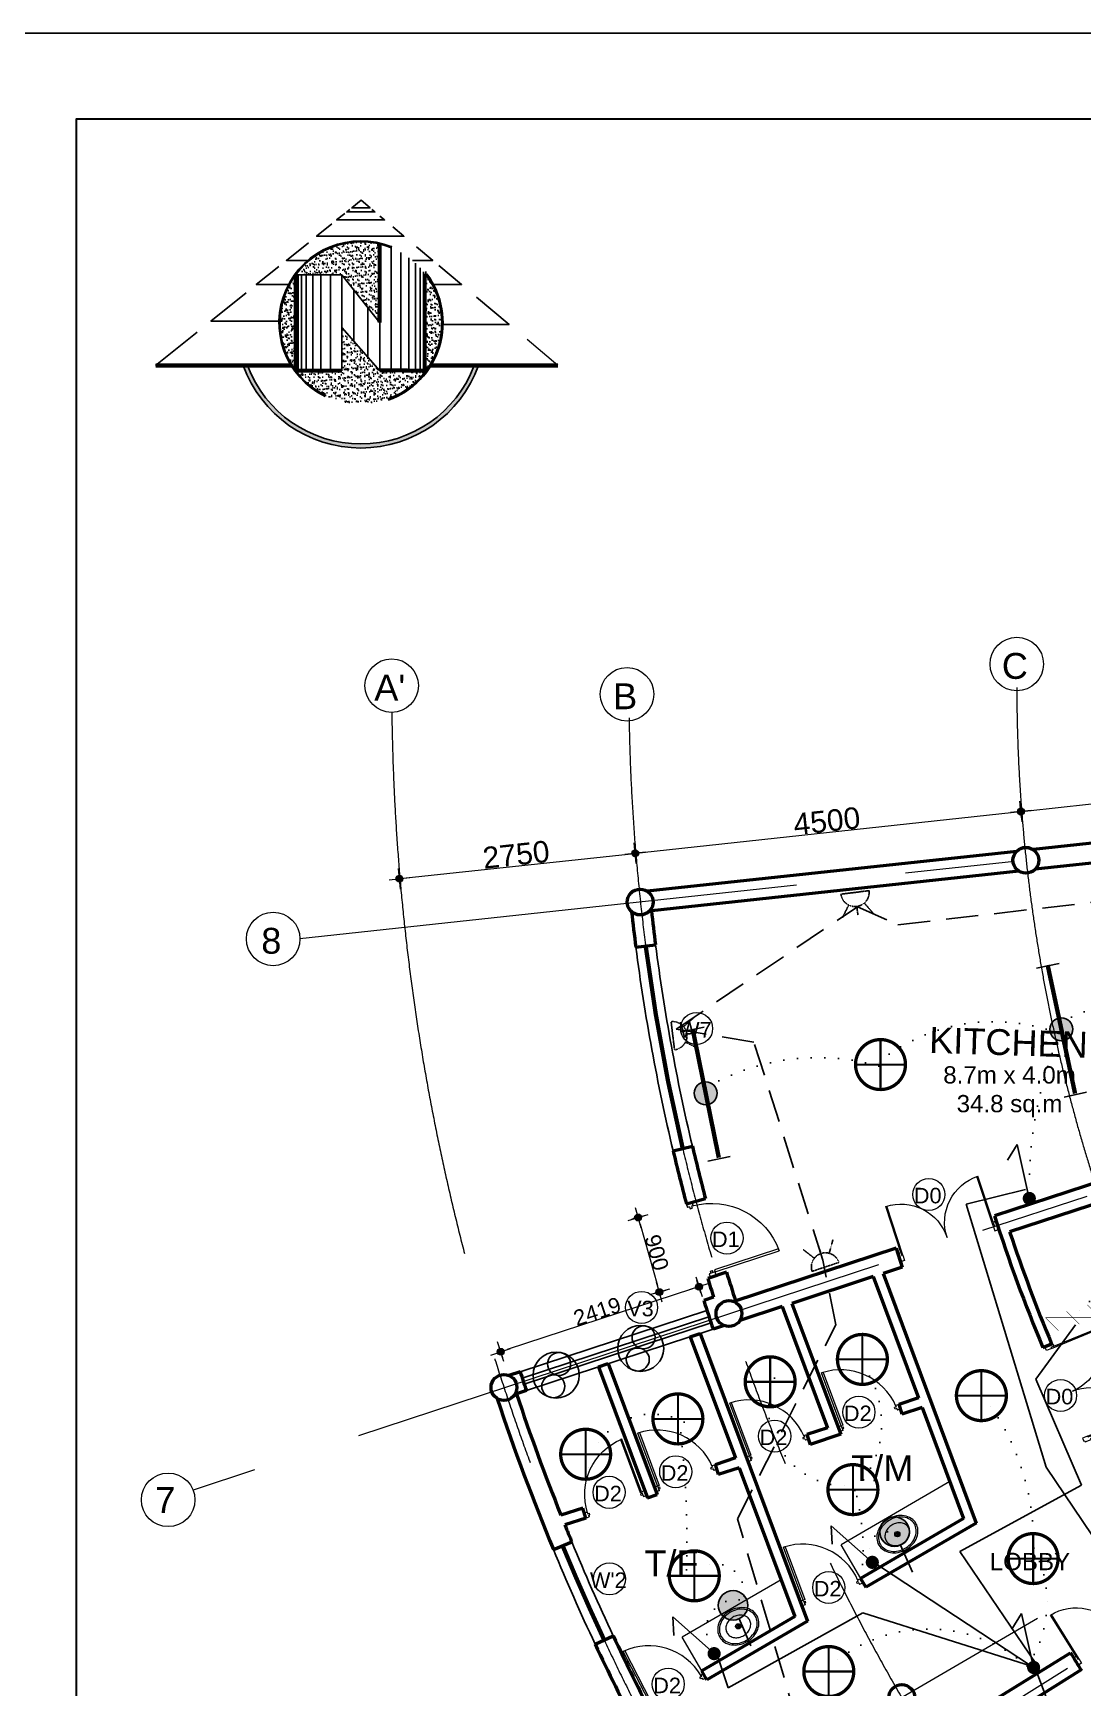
# Model space of a CAD drawing. Header units: millimetres. Extents: x -582 to 488037, y -1142837 to 903.
# Drawn here: x 330200 to 342376, y -1118031 to -1098837 of the extents above; entities that cross this region are included whole.
import ezdxf

# ---------------------------------------------------------------- set-up
doc = ezdxf.new("R2010")
doc.units = ezdxf.units.MM
doc.header["$PDMODE"] = 3
for name, pattern in [('CENTERX2', [101.6, 63.5, -12.7, 12.7, -12.7]), ('DASHED', [19.05, 12.7, -6.35]), ('DOT2', [3.175, 0, -3.175]), ('HIDDEN', [0.375, 0.25, -0.125])]:
    doc.linetypes.add(name, pattern=pattern)
doc.layers.add('A New CL', color=7, linetype='CENTERX2', lineweight=13, true_color=0x18bbcd)
doc.layers.add('Pipe line', color=7, linetype='Continuous', lineweight=60, true_color=0x0070ff)
for name, color, linetype, lineweight in [('A_Wall 01', 7, 'Continuous', 53), ('COLUMN-HATCH', 1, 'Continuous', 53), ('Dim', 160, 'Continuous', 20), ('Dimension', 5, 'Continuous', 13), ('door', 62, 'Continuous', 18), ('dw', 92, 'Continuous', 15), ('fixtures', 123, 'Continuous', 0), ('hatch', 9, 'Continuous', 0), ('hatch2', 252, 'Continuous', 18), ('WALL2', 1, 'Continuous', 25), ('window', 210, 'Continuous', 25)]:
    doc.layers.add(name, color=color, linetype=linetype, lineweight=lineweight)
for name, color, linetype in [('E_Electrical Layout', 210, 'Continuous'), ('E_Power', 50, 'HIDDEN'), ('E_Switch', 30, 'DOT2'), ('WC-SERIAL', 70, 'Continuous')]:
    doc.layers.add(name, color=color, linetype=linetype)
doc.styles.add('Arial', font='arial.ttf')
doc.dimstyles.new('A_ Detail', dxfattribs={"dimtxt": 250, "dimasz": 80, "dimexe": 75, "dimexo": 0, "dimgap": 4, "dimtad": 1, "dimdec": 0, "dimzin": 1, "dimdsep": 46, "dimtxsty": 'Arial', "dimblk": 'dot 2', "dimcen": 0.09375, "dimclrd": 5, "dimclre": 5, "dimclrt": 256, "dimadec": 0, "dimazin": 0, "dimtfac": 0.75, "dimtdec": 0, "dimtix": 1, "dimtmove": 1, "dimatfit": 3, "dimfxl": 75, "dimfxlon": 1, "dimtolj": 1, "dimtzin": 0, "dimlwd": 13, "dimlwe": 9, "dimarcsym": 0})
pattern_1 = [(37.5, (17499.617, -40629.6), (-2.36225, 72.25589), [0, -57, 0, -63.75, 0, -60.9375]), (7.5, (17499.62, -40629.6), (66.36663, 105.83048), [0, -30.75, 0, -51.375, 0, -19.6875]), (327.5, (17453.49, -40629.6), (116.78032, 0.212215), [0, -18.75, 0, -67.5, 0, -88.125]), (317.5, (17453.49, -40629.6), (112.72975, 32.91283), [0, -9.375, 0, -44.25, 0, -50.625])]

# ---------------------------------------------------------------- blocks, each defined once
blk = doc.blocks.new('A$C115C1E31')
blk.add_circle((-22, 86), 150)
blk = doc.blocks.new('D4')
at = {"layer": 'door'}
for p, q in [((0, 1.5), (0, -1.5)), ((0.5, 1.5), (0, 1.5)), ((2, 2), (0.5, 2)), ((0.5, 2), (0.5, 1.5)), ((2, -0.5), (2, 2)), ((46, -0.5), (46, 2)), ((46, 2), (47.5, 2)), ((47.5, 2), (47.5, 1.5)), ((47.5, 1.5), (48, 1.5)), ((48, 1.5), (48, -1.5)), ((0, -1.5), (0.5, -1.5)), ((0.5, -1.5), (0.5, -2)), ((0.5, -2), (1.5, -2)), ((1.5, -0.5), (2, -0.5)), ((1.5, -2), (1.5, -0.5)), ((1.5, -2), (1.5, -24.5)), ((2, -0.5), (2, -24.49)), ((46.5, -0.5), (46, -0.5)), ((46, -0.5), (46, -24.49)), ((46.5, -2), (46.5, -0.5)), ((47.5, -2), (46.5, -2)), ((46.5, -2), (46.5, -24.5)), ((47.5, -1.5), (47.5, -2)), ((48, -1.5), (47.5, -1.5))]:
    blk.add_line(p, q, dxfattribs=at)
for centre, start, end in [((1.5, -2), 270, 0), ((46.5, -2), 180, 270)]:
    blk.add_arc(centre, 22.5, start, end, dxfattribs=at)
blk = doc.blocks.new('d2')
at = {"layer": 'door', "color": 42}
for p, q in [((46, 35), (46, 819)), ((46, 819), (69, 819)), ((69, 819), (69, 35)), ((46, 35), (46, 12)), ((69, 35), (46, 35)), ((46, 12), (69, 12)), ((854, 12), (831, 12)), ((854, 35), (854, 12)), ((46, -11), (69, -11)), ((46, -11), (46, -35)), ((854, -12), (831, -12)), ((854, -12), (854, -35))]:
    blk.add_line(p, q, dxfattribs=at)
blk.add_lwpolyline([(46, -35), (0, -35), (0, 35), (46, 35)], close=True, dxfattribs=at)
for points in [[(69, -11), (69, 12)], [(831, -12), (831, 12)], [(854, 35), (900, 35), (900, -35), (854, -35)]]:
    blk.add_lwpolyline(points, dxfattribs=at)
blk.add_arc((18, -17), 837, 2.7517, 88.0714, dxfattribs=at)
blk = doc.blocks.new('Sink - Oval top')
for p, q in [((-1, 0), (1, 0)), ((0, 1), (0, -1))]:
    blk.add_line(p, q)
at = {"linetype": 'Continuous'}
for points in [[(-12.23, 0.39, 0.117634), (-11.46, -3.36, 0.104469), (-8.88, -6.8, 0.090016), (-5.08, -9.07, 0.08192), (-0.32, -10.02, 0.08192), (4.49, -9.38, 0.090016), (8.42, -7.36, 0.104469), (11.22, -4.09, 0.117634), (12.23, -0.39, 0.117634), (11.46, 3.36, 0.104469), (8.88, 6.8, 0.090016), (5.08, 9.07, 0.08192), (0.32, 10.02, 0.08192), (-4.49, 9.38, 0.090016), (-8.42, 7.36, 0.104469), (-11.22, 4.09, 0.117634)], [(-11.29, 0.16, 0.118622), (-10.52, -3.25, 0.104678), (-8.07, -6.36, 0.089562), (-4.54, -8.37, 0.081185), (-0.13, -9.15, 0.081185), (4.3, -8.49, 0.089562), (7.89, -6.58, 0.104678), (10.42, -3.55, 0.118622), (11.29, -0.16, 0.118622), (10.52, 3.25, 0.104678), (8.07, 6.36, 0.089562), (4.54, 8.37, 0.081185), (0.13, 9.15, 0.081185), (-4.3, 8.49, 0.089562), (-7.89, 6.58, 0.104678), (-10.42, 3.55, 0.118622)], [(-7.42, 0.08, 0.118283), (-6.91, -2.17, 0.104607), (-5.29, -4.21, 0.089718), (-2.97, -5.53, 0.081436), (-0.07, -6.04, 0.081436), (2.84, -5.59, 0.089718), (5.2, -4.33, 0.104607), (6.86, -2.32, 0.118283), (7.42, -0.08, 0.118283), (6.91, 2.17, 0.104607), (5.29, 4.21, 0.089718), (2.97, 5.53, 0.081436), (0.07, 6.04, 0.081436), (-2.84, 5.59, 0.089718), (-5.2, 4.33, 0.104607), (-6.86, 2.32, 0.118283)]]:
    blk.add_lwpolyline(points, format="xyb", close=True, dxfattribs=at)
for radius in [1.5, 1]:
    blk.add_circle((0, 0), radius)
blk = doc.blocks.new('d1')
at = {"layer": 'door'}
for p, q in [((46, 35), (46, 819)), ((46, 819), (69, 819)), ((69, 819), (69, 35)), ((46, 35), (46, 12)), ((69, 35), (46, 35)), ((46, 12), (69, 12)), ((854, 12), (831, 12)), ((854, 35), (854, 12)), ((46, -11), (69, -11)), ((46, -11), (46, -35)), ((854, -12), (831, -12)), ((854, -12), (854, -35))]:
    blk.add_line(p, q, dxfattribs=at)
blk.add_lwpolyline([(46, -35), (0, -35), (0, 35), (46, 35)], close=True, dxfattribs=at)
for points in [[(69, -11), (69, 12)], [(831, -12), (831, 12)], [(854, 35), (900, 35), (900, -35), (854, -35)]]:
    blk.add_lwpolyline(points, dxfattribs=at)
blk.add_arc((18, -17), 837, 2.7517, 88.0714, dxfattribs=at)
blk = doc.blocks.new('dot1')
at = {"layer": 'hatch'}
h = blk.add_hatch(color=256, dxfattribs=at)
edge = h.paths.add_edge_path()
edge.add_arc((0, 0), 1, 0, 360)
for p, q in [((3, 0), (-3, 0)), ((0, 3), (0, -3))]:
    blk.add_line(p, q, dxfattribs=at)
blk.add_circle((0, 0), 1, dxfattribs=at)
blk = doc.blocks.new('dot 2')
at = {"layer": 'hatch', "xscale": 0.5, "yscale": 0.5, "zscale": 0.5}
blk.add_blockref('dot1', (0, 0), dxfattribs=at)
blk = doc.blocks.new('*D74')
at = {"layer": 'DEFPOINTS', "color": 0, "transparency": 16777216}
for p in [(338055, -1113783), (335624, -1114133), (335757, -1114537)]:
    blk.add_point(p, dxfattribs=at)
at = {"layer": 'Dimension', "color": 5, "lineweight": 13, "transparency": 16777216}
blk.add_line((337846, -1113403), (335700, -1114108), dxfattribs=at)
at = {"layer": 'Dimension', "color": 5, "lineweight": 9, "transparency": 16777216}
for p, q in [((337946, -1113449), (337899, -1113307)), ((335647, -1114204), (335601, -1114062))]:
    blk.add_line(p, q, dxfattribs=at)
at = {"layer": 'Dimension', "color": 5, "lineweight": 13, "transparency": 16777216, "xscale": 80, "yscale": 80, "zscale": 80}
for p, rotation in [((337922, -1113378), 18.18248652201988), ((335624, -1114133), 198.1824865220198)]:
    blk.add_blockref('dot 2', p, dxfattribs=dict(at, rotation=rotation))
at = {"layer": 'Dimension', "transparency": 16777216, "insert": (336743, -1113665), "char_height": 180, "attachment_point": 5, "rotation": 18.1825, "style": 'Arial'}
blk.add_mtext('\\A1;2419', dxfattribs=at)
blk = doc.blocks.new('*D327')
at = {"layer": 'DEFPOINTS', "color": 0, "transparency": 16777216}
for p in [(337777, -1112415), (338024, -1113281), (337464, -1113441)]:
    blk.add_point(p, dxfattribs=at)
at = {"layer": 'Dimension', "color": 5, "lineweight": 9, "transparency": 16777216}
for p, q in [((337289, -1112555), (337145, -1112596)), ((337537, -1113421), (337392, -1113462))]:
    blk.add_line(p, q, dxfattribs=at)
at = {"layer": 'Dimension', "color": 5, "lineweight": 13, "transparency": 16777216}
blk.add_line((337239, -1112652), (337442, -1113364), dxfattribs=at)
at = {"layer": 'Dimension', "color": 5, "lineweight": 13, "transparency": 16777216, "xscale": 80, "yscale": 80, "zscale": 80}
for p, rotation in [((337217, -1112575), 105.9462425790785), ((337464, -1113441), 285.9462425790785)]:
    blk.add_blockref('dot 2', p, dxfattribs=dict(at, rotation=rotation))
at = {"layer": 'Dimension', "transparency": 16777216, "insert": (337433, -1112982), "char_height": 180, "attachment_point": 5, "rotation": 285.9462, "style": 'Arial'}
blk.add_mtext('\\A1;900', dxfattribs=at)
blk = doc.blocks.new('*D363')
at = {"layer": 'DEFPOINTS', "color": 0, "transparency": 16777216}
for p in [(337183, -1108350), (337244, -1108916), (334510, -1109211)]:
    blk.add_point(p, dxfattribs=at)
at = {"layer": 'Dim', "color": 5, "lineweight": 13, "transparency": 16777216}
blk.add_line((334528, -1108637), (337103, -1108359), dxfattribs=at)
at = {"layer": 'Dim', "color": 5, "lineweight": 9, "transparency": 16777216}
for p, q in [((337191, -1108425), (337175, -1108275)), ((334457, -1108720), (334441, -1108571))]:
    blk.add_line(p, q, dxfattribs=at)
at = {"layer": 'Dim', "color": 5, "lineweight": 13, "transparency": 16777216, "xscale": 80, "yscale": 80, "zscale": 80}
for p, rotation in [((337183, -1108350), 6.172968487530246), ((334449, -1108646), 186.1729684875303)]:
    blk.add_blockref('dot 2', p, dxfattribs=dict(at, rotation=rotation))
at = {"layer": 'Dim', "transparency": 16777216, "insert": (335802, -1108367), "char_height": 250, "attachment_point": 5, "rotation": 6.173, "style": 'Arial'}
blk.add_mtext('\\A1;2750', dxfattribs=at)
blk = doc.blocks.new('*D364')
at = {"layer": 'DEFPOINTS', "color": 0, "transparency": 16777216}
for p in [(341657, -1107866), (341718, -1108432), (337244, -1108916)]:
    blk.add_point(p, dxfattribs=at)
at = {"layer": 'Dim', "color": 5, "lineweight": 9, "transparency": 16777216}
for p, q in [((341665, -1107941), (341649, -1107792)), ((337191, -1108425), (337175, -1108275))]:
    blk.add_line(p, q, dxfattribs=at)
at = {"layer": 'Dim', "color": 5, "lineweight": 13, "transparency": 16777216}
blk.add_line((337262, -1108341), (341577, -1107875), dxfattribs=at)
at = {"layer": 'Dim', "color": 5, "lineweight": 13, "transparency": 16777216, "xscale": 80, "yscale": 80, "zscale": 80}
for p, rotation in [((341657, -1107866), 6.172968482930744), ((337183, -1108350), 186.1729684829308)]:
    blk.add_blockref('dot 2', p, dxfattribs=dict(at, rotation=rotation))
at = {"layer": 'Dim', "transparency": 16777216, "insert": (339406, -1107977), "char_height": 250, "attachment_point": 5, "rotation": 6.173, "style": 'Arial'}
blk.add_mtext('\\A1;4500', dxfattribs=at)
blk = doc.blocks.new('*D365')
at = {"layer": 'DEFPOINTS', "color": 0, "transparency": 16777216}
for p in [(346131, -1107382), (346192, -1107948), (341718, -1108432)]:
    blk.add_point(p, dxfattribs=at)
at = {"layer": 'Dim', "color": 5, "lineweight": 13, "transparency": 16777216}
blk.add_line((341736, -1107858), (346051, -1107391), dxfattribs=at)
at = {"layer": 'Dim', "color": 5, "lineweight": 9, "transparency": 16777216}
for p, q in [((346139, -1107457), (346123, -1107308)), ((341665, -1107941), (341649, -1107792))]:
    blk.add_line(p, q, dxfattribs=at)
at = {"layer": 'Dim', "color": 5, "lineweight": 13, "transparency": 16777216, "xscale": 80, "yscale": 80, "zscale": 80}
for p, rotation in [((346131, -1107382), 6.172968482930744), ((341657, -1107866), 186.1729684829308)]:
    blk.add_blockref('dot 2', p, dxfattribs=dict(at, rotation=rotation))
at = {"layer": 'Dim', "transparency": 16777216, "insert": (343879, -1107493), "char_height": 250, "attachment_point": 5, "rotation": 6.173, "style": 'Arial'}
blk.add_mtext('\\A1;4500', dxfattribs=at)
blk = doc.blocks.new('north')
at = {"layer": 'WC-SERIAL'}
h = blk.add_hatch(dxfattribs=at)
h.set_pattern_fill('AR-SAND', color=256, scale=37.5, style=0)
h.set_pattern_definition(pattern_1)
h.paths.add_polyline_path([(-220, 2009), (220, 1452), (220, 2364, 0.302023), (-755, 2009)])
h = blk.add_hatch(dxfattribs=at)
h.set_pattern_fill('AR-SAND', color=256, scale=37.5, style=0)
h.set_pattern_definition(pattern_1)
h.paths.add_polyline_path([(-755, 2009, 0.328563), (-755, 897)])
h.paths.add_polyline_path([(755, 2009), (755, 897, 0.328563)])
h = blk.add_hatch(dxfattribs=at)
h.set_pattern_fill('AR-SAND', color=256, scale=37.5, style=0)
h.set_pattern_definition(pattern_1)
h.paths.add_polyline_path([(755, 897), (220, 897), (-220, 1398), (-220, 897), (-755, 897, 0.505386)])
blk.add_hatch(color=256, dxfattribs=at).paths.add_polyline_path([(-1316, 957), (-1366, 957, 0.70083), (1366, 957), (1316, 957, -0.691826)])
at = {"lineweight": 13}
blk.add_line((2286, 957), (1927, 1259), dxfattribs=at)
at = {"layer": 'WC-SERIAL'}
for p, q in [((220, 897), (220, 2364)), ((352, 897), (352, 2347)), ((464, 897), (464, 2268)), ((558, 897), (558, 2207)), ((633, 897), (633, 2145)), ((-755, 897), (-755, 2009)), ((-755, 2009), (-220, 2009)), ((-745, 897), (-745, 2009)), ((-727, 897), (-727, 2009)), ((-689, 897), (-689, 2009)), ((-633, 897), (-633, 2009)), ((-558, 897), (-558, 2009)), ((-464, 897), (-464, 2009)), ((-352, 897), (-352, 2009)), ((-220, 897), (-220, 2009)), ((-220, 2009), (-220, 1463)), ((-220, 2009), (220, 1452)), ((689, 897), (689, 2089)), ((727, 897), (727, 2045)), ((745, 897), (745, 2022)), ((755, 897), (755, 2048)), ((-80, 1234), (-80, 1831)), ((80, 1057), (80, 1629)), ((220, 897), (-220, 1398)), ((-2380, 957), (-1900, 1343)), ((-2380, 957), (-796, 957)), ((-755, 897), (-220, 897)), ((220, 897), (755, 897)), ((796, 957), (2286, 957))]:
    blk.add_line(p, q, dxfattribs=at)
for points in [[(-186, 2721), (-281, 2645), (275, 2645), (221, 2690)], [(-127, 2768), (-164, 2739), (163, 2739), (129, 2768)], [(-107, 2785), (107, 2785), (3, 2873), (-106, 2785)], [(369, 2566), (499, 2457), (-514, 2457), (-338, 2599)], [(-597, 2176), (-864, 2176), (-609, 2381)], [(597, 2176), (834, 2176), (647, 2333)], [(827, 1895), (1169, 1895), (905, 2116)], [(-827, 1895), (-1214, 1895), (-952, 2105)], [(-937, 1473), (-1739, 1473), (-1331, 1800)], [(937, 1433), (1719, 1433), (1340, 1751)], [(-2380, 957), (-796, 957)]]:
    blk.add_lwpolyline(points, dxfattribs=at)
at = {"layer": 'WC-SERIAL', "const_width": 46.9}
for points in [[(218, 2361), (216, 1456)], [(-755, 2009), (-755, 897)], [(796, 957), (2286, 957)], [(-220, 897), (-745, 897)], [(755, 897), (219, 902)]]:
    blk.add_lwpolyline(points, dxfattribs=at)
at = {"layer": 'WC-SERIAL'}
blk.add_lwpolyline([(-2380, 957, 18.8, 18.8, 0), (-796, 957, 46.9, 46.9, 0), (-2380, 957, 46.9, 46.9, 0), (-796, 957, 46.9, 46.9, 0)], format="xyseb", dxfattribs=at)
for radius, start, end in [(950, 67.8628, 244.1076), (949, 67.8628, 244.1076), (948, 67.8628, 244.1076), (947, 67.8628, 244.1076), (946, 67.8628, 244.1076), (945, 67.8628, 244.1076), (944, 67.8628, 244.1076), (943, 67.8628, 244.1076), (942, 67.8628, 244.1076), (941, 67.8628, 244.1076), (940, 67.8628, 244.1076), (939, 67.8628, 244.1076), (938, 67.8628, 244.1076), (938, 67.8628, 244.1076), (938, 104.6153, 244.0699), (938, 289.5135, 36.4548), (938, 289.478, 36.3772), (941, 289.5135, 36.4548), (940, 289.5135, 36.4548), (939, 289.5135, 36.4548), (944, 289.5135, 36.4548), (943, 289.5135, 36.4548), (942, 289.5135, 36.4548), (947, 289.5135, 36.4548), (946, 289.5135, 36.4548), (945, 289.5135, 36.4548), (950, 289.5135, 36.4548), (949, 289.5135, 36.4548), (948, 289.5135, 36.4548), (953, 289.5135, 36.4548), (952, 289.5135, 36.4548), (951, 289.5135, 36.4548), (1453, 199.9521, 340.0479), (1406, 200.647, 339.353)]:
    blk.add_arc((0, 1453), radius, start, end, dxfattribs=at)
blk = doc.blocks.new('mb')
at = {"const_width": 20}
blk.add_lwpolyline([(18, 151, -0.887546), (18, -151, -1.126702), (18, 151, -0.226057)], format="xyb", dxfattribs=at)
at = {"const_width": 12.5}
for points in [[(0, -151), (0, 151)], [(-151, 0), (151, 0)]]:
    blk.add_lwpolyline(points, dxfattribs=at)
blk = doc.blocks.new('A$C08380FCA')
blk.add_blockref('mb', (162, 162))
blk = doc.blocks.new('F')
at = {"layer": 'E_Electrical Layout', "ltscale": 5}
h = blk.add_hatch(color=256, dxfattribs=at)
edge = h.paths.add_edge_path()
edge.add_ellipse((0, 0), major_axis=(-37.1, 37.1), ratio=1, start_angle=45, end_angle=135, ccw=False)
edge.add_ellipse((0, 0), major_axis=(37.1, 37.1), ratio=1, start_angle=45, end_angle=135, ccw=False)
edge.add_line((0, 52.5), (0, -52.5))
edge = h.paths.add_edge_path()
edge.add_ellipse((0, 0), major_axis=(-37.1, 37.1), ratio=1, start_angle=225, end_angle=315, ccw=False)
edge.add_ellipse((0, 0), major_axis=(37.1, 37.1), ratio=1, start_angle=225, end_angle=315, ccw=False)
edge.add_line((0, -52.5), (0, 52.5))
for p, q in [((-52.5, 305), (52.5, 305)), ((-52.5, -296.8), (52.5, -296.8))]:
    blk.add_line(p, q, dxfattribs=at)
at = {"layer": 'E_Electrical Layout', "ltscale": 5, "const_width": 20}
blk.add_lwpolyline([(0, -300), (0, 300)], dxfattribs=at)
at = {"layer": 'E_Electrical Layout', "ltscale": 5, "const_width": 3.5}
for points in [[(-52.5, 0, -1), (52.5, 0, -1)], [(-52.5, 0, 1), (52.5, 0, 1)]]:
    blk.add_lwpolyline(points, format="xyb", dxfattribs=at)
at = {"layer": 'E_Electrical Layout', "ltscale": 5}
blk.add_circle((0, 0), 52.5, dxfattribs=at)
blk.add_circle((0, 0), 52.5, dxfattribs=at)
blk = doc.blocks.new('A$C084274A9')
for p, q in [((49.5, 235), (0, 185.5)), ((49.5, 25), (49.5, 235))]:
    blk.add_line(p, q)
at = {"const_width": 25}
blk.add_lwpolyline([(49.5, 12.5, 1), (49.5, 37.5, 1)], format="xyb", close=True, dxfattribs=at)
blk = doc.blocks.new('sw2')
at = {"const_width": 3}
for points in [[(-240, 0), (-183.4, -56.6)], [(-240, 0), (0, 0)], [(-148.3, 28.3), (-91.7, -28.3)], [(-56.6, 56.6), (0, 0)]]:
    blk.add_lwpolyline(points, dxfattribs=at)
blk = doc.blocks.new('A$C1FE928F8')
blk.add_blockref('sw2', (241.1, 57.6))
blk = doc.blocks.new('LIGHT_mirror')
at = {"layer": 'E_Electrical Layout'}
blk.add_hatch(color=256, dxfattribs=at).paths.add_polyline_path([(-2.25, 0, 1), (2.25, 0, 1)])
at = {"layer": 'E_Electrical Layout', "ltscale": 0.010417}
blk.add_line((-2.25, 0), (-6.75, 0), dxfattribs=at)
blk.add_circle((0, 0), 2.25, dxfattribs=at)
blk = doc.blocks.new('A$C284E0415')
for centre, radius in [((150, 150), 150), ((75, 150), 75), ((225, 150), 75)]:
    blk.add_circle(centre, radius)
blk = doc.blocks.new('15A SOC')
at = {"layer": 'E_Power', "ltscale": 0.010417}
for p, q in [((-94.8, 141.8), (-47.1, 70.5)), ((0, 84.8), (-0.2, 138.4)), ((94.5, 142), (46.9, 70.6)), ((84.8, 0), (-84.8, 0))]:
    blk.add_line(p, q, dxfattribs=at)
blk.add_arc((0, 0), 84.8, 0, 180, dxfattribs=at)

msp = doc.modelspace()

# ---------------------------------------------------------------- linework, layer by layer
at = {"layer": 'A New CL', "ltscale": 100}
for p, q in [((349156.5, -1107627.2), (333295, -1109342.7)), ((349658.6, -1109951.5), (332055, -1115736.6)), ((350631.3, -1112117.2), (332087.1, -1122906.6)), ((350815.3, -1112422.5), (332590.8, -1123805.8))]:
    msp.add_line(p, q, dxfattribs=at)
for centre, radius, start, end in [((360447.5, -1106405.9), 18838.9, 180.07177, 241.74543), ((360447.5, -1106406), 26088.9, 180.68138, 211.98971), ((360447.5, -1106406), 23338.9, 180.91704, 218.48188)]:
    msp.add_arc(centre, radius, start, end, dxfattribs=at)
at = {"layer": 'A_Wall 01'}
for p, q in [((346080.8, -1107844.1), (341797.5, -1108307.4)), ((346090.2, -1108074.4), (341823.1, -1108535.9)), ((341606.9, -1108328), (337323.6, -1108791.3)), ((341630.8, -1108556.7), (337370.9, -1109017.5)), ((337190.8, -1109441.4), (337418.9, -1109411.6)), ((346679.8, -1110806.8), (341349.9, -1112557.4)), ((346751.6, -1111025.3), (341526.1, -1112741.5)), ((337622.8, -1111802.2), (337846.6, -1111749.3)), ((337776.5, -1112415.3), (337998.8, -1112356.4)), ((340209.5, -1112931.9), (338326.9, -1113550.2)), ((340209.5, -1112931.9), (340281.3, -1113150.6)), ((338242.5, -1113209.5), (338024, -1113281.3)), ((340281.3, -1113150.4), (340057.6, -1113223.9)), ((340057.6, -1113223.9), (341139, -1116118.6)), ((339943.5, -1113261.3), (339001.5, -1113570.8)), ((339943.5, -1113261.3), (340468.9, -1114667.6)), ((338092.5, -1113500.9), (337977.6, -1113538.6)), ((338887.4, -1113608.2), (338397.8, -1113769)), ((338887.4, -1113608.2), (339412.7, -1115014.5)), ((339001.5, -1113570.8), (339568.9, -1115089.5)), ((337822.4, -1113958), (337936.5, -1113920.5)), ((337822.4, -1113958), (338347.8, -1115364.3)), ((337936.5, -1113920.5), (339182.8, -1117256.8)), ((338215.6, -1113828.9), (338086.8, -1113871.2)), ((341910.1, -1114082.1), (342013, -1114039.6)), ((335848.9, -1114364.1), (335716.9, -1114407.5)), ((336757.5, -1114307.8), (336871.6, -1114270.3)), ((336757.5, -1114307.8), (337324.9, -1115826.6)), ((336871.6, -1114270.3), (337439, -1115789.1)), ((335920.7, -1114582.6), (335806.7, -1114620.1)), ((340239.4, -1114741.6), (340277.3, -1114856.9)), ((340468.9, -1114667.6), (340239.8, -1114742.9)), ((340510.9, -1114780.1), (340277.3, -1114856.9)), ((340510.9, -1114780.1), (340991.2, -1116065.8)), ((339174.5, -1115091.4), (339212.3, -1115206.6)), ((339412.7, -1115014.5), (339174.9, -1115092.6)), ((339568.9, -1115089.5), (339212.3, -1115206.6)), ((338109.3, -1115440.6), (338147.4, -1115556.4)), ((338347.8, -1115364.3), (338109.9, -1115442.4)), ((338389.8, -1115476.8), (338147.4, -1115556.4)), ((338389.8, -1115476.8), (339035, -1117203.9)), ((337324.9, -1115826.6), (337439, -1115789.1)), ((336574.3, -1115946.8), (336322.2, -1116029.6)), ((336611.7, -1116060.8), (336367, -1116141.2)), ((336611.7, -1116060.8), (336574.3, -1115946.8)), ((340991.2, -1116065.8), (339797.3, -1116760.4)), ((341139, -1116118.6), (339857.7, -1116864.1)), ((336234.8, -1116425.4), (336447.3, -1116337.5)), ((339797.3, -1116760.4), (339857.7, -1116864.1)), ((339035, -1117203.9), (337954.4, -1117832.7)), ((339182.8, -1117256.8), (338014.7, -1117936.4)), ((336719.4, -1117523.5), (336927.3, -1117426.1)), ((340673.2, -1118584.9), (342230, -1117623.1)), ((338014.7, -1117936.4), (337954.4, -1117832.7)), ((342354.9, -1117823.2), (340806.9, -1118790))]:
    msp.add_line(p, q, dxfattribs=at)
for centre, radius, start, end in [((360447.5, -1106405.9), 23223.9, 186.45674, 187.43628), ((360447.5, -1106405.9), 23453.9, 186.41891, 187.43628), ((360447.5, -1106405.9), 23453.9, 193.30183, 194.84603), ((360447.5, -1106405.9), 23223.9, 193.30183, 194.84603), ((360447.5, -1106406), 20063.9, 197.85387, 202.49391), ((360447.5, -1106406), 19953.9, 198.51249, 202.4941), ((360447.5, -1106405.9), 23223.9, 197.03521, 197.89877), ((360447.5, -1106405.9), 23453.9, 197.04646, 197.60839), ((360447.5, -1106405.9), 23573.9, 197.61132, 198.46199), ((360447.5, -1106406), 25853.9, 197.92747, 198.43718), ((360447.5, -1106406), 26203.9, 198.39337, 202.48024), ((360447.5, -1106406), 25973.9, 198.436, 201.74715), ((360447.5, -1106406), 25973.9, 202.01241, 202.48024), ((360447.5, -1106406), 25973.9, 205.10504, 207.44716), ((360447.5, -1106406), 26203.9, 205.10504, 207.46869), ((363203.8, -1104665), 24653.9, 211.70863, 212.2705)]:
    msp.add_arc(centre, radius, start, end, dxfattribs=at)
at = {"layer": 'DEFPOINTS'}
msp.add_lwpolyline([(329700, -1142837.3), (361400, -1142837.3), (361400, -1098837.3), (329700, -1098837.3)], close=True, dxfattribs=at)
at = {"layer": 'Dimension'}
for centre, radius in [((341608.6, -1106156), 310.3), ((334358.6, -1106406), 310.3), ((337088.6, -1106506), 310.3), ((332984.7, -1109344), 310.3), ((337894.9, -1110383.3), 186.2), ((340589.1, -1112308.1), 186.2), ((338247.4, -1112813.6), 186.2), ((337257.5, -1113618), 186.2), ((342117.1, -1114639.3), 186.2), ((339777.7, -1114832.7), 186.2), ((338800.4, -1115110.7), 186.2), ((337653.2, -1115523.9), 186.2), ((331766.4, -1115850.3), 310.3), ((336880.5, -1115762.8), 186.2), ((336884.4, -1116767.3), 186.2), ((339427.9, -1116866.5), 186.2), ((337566.4, -1117988.5), 186.2)]:
    msp.add_circle(centre, radius, dxfattribs=at)
at = {"layer": 'dw', "lineweight": 30}
msp.add_lwpolyline([(330700, -1140837.3), (360400, -1140837.3), (360400, -1099837.3), (330700, -1099837.3)], close=True, dxfattribs=at)
at = {"layer": 'E_Electrical Layout', "ltscale": 1500}
for p, q in [((341020, -1112420), (341710, -1112250)), ((341950, -1115470), (341020, -1112420)), ((345490, -1120730), (341950, -1115470)), ((343130, -1121250), (341820, -1117790))]:
    msp.add_line(p, q, dxfattribs=at)
at = {"layer": 'E_Electrical Layout', "ltscale": 50}
for p, q in [((341830, -1114450), (342290, -1113820)), ((342360, -1115680), (341830, -1114450)), ((340950, -1116450), (342360, -1115680)), ((341830, -1117750), (340950, -1116450)), ((341780, -1117780), (339880, -1116530)), ((339825, -1117160), (338260, -1118030)), ((341780, -1117780), (339825, -1117160)), ((338260, -1118030), (338110, -1117580))]:
    msp.add_line(p, q, dxfattribs=at)
at = {"layer": 'E_Power', "ltscale": 1500}
for p, q in [((340230, -1109180), (343440, -1108810)), ((337660, -1110390), (339760, -1108970)), ((339760, -1108970), (340230, -1109180)), ((338560, -1110540), (337660, -1110390)), ((339360, -1113070), (338560, -1110540)), ((339510, -1113820), (339360, -1113070)), ((338370, -1116070), (339510, -1113820)), ((339700, -1120610), (338370, -1116070))]:
    msp.add_line(p, q, dxfattribs=at)
at = {"layer": 'E_Switch', "ltscale": 50}
for centre, radius, start, end in [((343473.8, -1113051.5), 3058.4, 77.99339, 117.95669), ((341345.1, -1112461.8), 2158.1, 69.52592, 131.6818), ((346143.7, -1112173.9), 4387.2, 155.86429, 182.29994), ((339302.4, -1113301.8), 2580.7, 74.08605, 121.86402), ((347152.8, -1118956.9), 7166, 97.96346, 133.28053), ((338904.2, -1114958.5), 1136.9, 316.57778, 41.17561), ((339632.6, -1114787), 902, 157.37693, 278.11668), ((338958.1, -1116375.1), 2848.6, 356.07676, 36.76761), ((337126.5, -1116425), 2699.1, 356.28259, 18.24389), ((340095, -1116412.5), 193.1, 85.5444, 221.3255), ((340649.9, -1117038), 1310.4, 325.51265, 28.63739), ((338355, -1117355), 346.8, 84.2072, 222.66269), ((340585, -1119088.4), 1738.7, 48.81081, 131.18919)]:
    msp.add_arc(centre, radius, start, end, dxfattribs=at)
at = {"layer": 'E_Switch', "linetype": 'DOT2', "ltscale": 50}
for centre, radius, start, end in [((337385, -1115610.6), 754.7, 61.07649, 170.8081), ((325769.4, -1116375), 12013.9, 358.64068, 7.14835), ((338114.4, -1116924.1), 332.5, 325.99976, 102.92188)]:
    msp.add_arc(centre, radius, start, end, dxfattribs=at)
at = {"layer": 'fixtures'}
for p, q in [((340831.4, -1115638.1), (339571, -1116371.5)), ((339799.1, -1116763.5), (339571, -1116371.5)), ((338875.3, -1116776.3), (337728.1, -1117443.7)), ((337954.4, -1117832.7), (337728.1, -1117443.7))]:
    msp.add_line(p, q, dxfattribs=at)
at = {"layer": 'window'}
for p, q in [((338015.1, -1113652.7), (335848.9, -1114364.1)), ((338038.9, -1113725.9), (335872.9, -1114437.3)), ((338062.8, -1113798), (335896.6, -1114509.5)), ((338086.8, -1113871.2), (335920.7, -1114582.6))]:
    msp.add_line(p, q, dxfattribs=at)
at = {"layer": 'window', "const_width": 50}
for points in [[(337304.9, -1109426.5, 0.0255989), (337734.7, -1111775.7)], [(336341.1, -1116381.4, 0.0114534), (336823.2, -1117474.9)]]:
    msp.add_lwpolyline(points, format="xyb", dxfattribs=at)
at = {"layer": 'window'}
for centre, radius, start, end in [((360447.5, -1106405.9), 23453.9, 187.43628, 193.30183), ((360447.5, -1106405.9), 23223.9, 187.43628, 193.30183), ((356646.9, -1108073.4), 22054.7, 202.25279, 205.3715), ((360447.5, -1106406), 25973.9, 202.48024, 205.10504)]:
    msp.add_arc(centre, radius, start, end, dxfattribs=at)

# ---------------------------------------------------------------- block references
at = {"layer": 'COLUMN-HATCH', "rotation": 358.2021055428715}
for p in [(341734.1, -1108518.8), (337260.2, -1109002.7), (338290.3, -1113775.8), (335680.8, -1114633.2)]:
    msp.add_blockref('A$C115C1E31', p, dxfattribs=at)
at = {"layer": 'COLUMN-HATCH'}
msp.add_blockref('A$C115C1E31', (340296.8, -1118228.7), dxfattribs=at)
at = {"layer": 'E_Electrical Layout'}
for name, p, xscale, yscale, zscale, rotation in [('F', (342125.9, -1110392.2), 2.54, 2.54, 2.54, 192.0485700532266), ('F', (338001, -1111134.3), 2.54, 2.54, 2.54, 191.5039004628718), ('A$C084274A9', (341623.4, -1112461.1), 3.048, 3.048, 3.048, 12.60621114684503), ('A$C284E0415', (337437.1, -1114418.9), 1.778, 1.778, 1.778, 75.31331205006298), ('A$C284E0415', (336457.1, -1114728.9), 1.778, 1.778, 1.778, 75.31331205006298), ('A$C084274A9', (339889.9, -1116738.1), 3.048, 3.048, 3.048, 48.36980379282326), ('A$C084274A9', (338055.2, -1117797.2), 3.048, 3.048, 3.048, 48.36980379282326), ('A$C084274A9', (341673.4, -1117901.1), 3.048, 3.048, 3.048, 12.60621114684503)]:
    msp.add_blockref(name, p, dxfattribs=dict(at, xscale=xscale, yscale=yscale, zscale=zscale, rotation=rotation))
for name, p, xscale, yscale, zscale in [('A$C08380FCA', (339719.9, -1111109.8), 1.905, 1.905, 1.905), ('A$C1FE928F8', (341940, -1113890), 2.6416, 2.6416, 2.6416), ('A$C08380FCA', (339510, -1114529.8), 1.905, 1.905, 1.905), ('A$C08380FCA', (338440, -1114789.8), 1.905, 1.905, 1.905), ('A$C08380FCA', (340890, -1114949.8), 1.905, 1.905, 1.905), ('A$C08380FCA', (337370, -1115219.8), 1.905, 1.905, 1.905), ('A$C08380FCA', (336300, -1115629.8), 1.905, 1.905, 1.905), ('A$C08380FCA', (339400, -1116039.8), 1.905, 1.905, 1.905), ('A$C08380FCA', (341490, -1116839.8), 1.905, 1.905, 1.905), ('A$C08380FCA', (337560, -1117039.8), 1.905, 1.905, 1.905), ('A$C08380FCA', (339120, -1118149.8), 1.905, 1.905, 1.905)]:
    msp.add_blockref(name, p, dxfattribs=dict(at, xscale=xscale, yscale=yscale, zscale=zscale))
at = {"layer": 'E_Electrical Layout', "linetype": 'DASHED', "xscale": 76.19999999999999, "yscale": 76.19999999999999, "zscale": 76.19999999999999, "rotation": 113.7576995306902}
for p in [(340191.4, -1116219.2), (338318.1, -1117073.7)]:
    msp.add_blockref('LIGHT_mirror', p, dxfattribs=at)
at = {"layer": 'E_Power', "yscale": 1.933907332272611, "zscale": 1.933907335074686}
for p, xscale, rotation in [((339732.6, -1108804.6), 1.933907334955848, 187.2385572111021), ((337619.6, -1110467.3), 1.933907334955848, 276.8625699122662), ((339390.6, -1113148.2), 1.933907334955847, 18.43357530604425)]:
    msp.add_blockref('15A SOC', p, dxfattribs=dict(at, xscale=xscale, rotation=rotation))
at = {"layer": 'fixtures', "xscale": 20.40063958036886, "yscale": 20.40063958035898, "zscale": 20.4006395803747, "rotation": 32.03717807566822}
for p in [(340223.7, -1116248.2), (338379, -1117317.3)]:
    msp.add_blockref('Sink - Oval top', p, dxfattribs=at)
at = {"layer": 'hatch2', "ltscale": 0.1, "yscale": 24.9999889396131, "zscale": 24.99998892868073}
for p, xscale, rotation in [((340245.4, -1113041.3), -24.99998893883351, 198.1824865230087), ((341979, -1114053.6), -24.99998893884712, 112.4583412071941), ((342292.1, -1117726.8), -24.99998893884427, 212.0389412968645)]:
    msp.add_blockref('D4', p, dxfattribs=dict(at, xscale=xscale, rotation=rotation))
at = {"layer": 'WALL2', "xscale": -1, "rotation": 288.1824865221251}
msp.add_blockref('d1', (338090.2, -1113259.7), dxfattribs=at)
at = {"layer": 'WALL2', "zscale": 0.8332424066885032}
for p, xscale, yscale, rotation in [((339547, -1115031.1), 0.8332424067640781, 0.8332424065447412, 20.48397879326032), ((338482.1, -1115380.9), 0.8332424067640781, 0.8332424065447412, 20.48397879326032), ((337416.9, -1115730.1), 0.8332424067640781, 0.8332424065447412, 20.48397879326032), ((337304.1, -1115771), -0.8332424067180901, 0.8332424066029489, 20.48397879337345), ((339106.7, -1117053), 0.8332424067504463, 0.8332424065447412, 20.48397879361049), ((337322.8, -1118233.4), 0.8332424067561551, 0.8332424065447412, 27.15711024235411)]:
    msp.add_blockref('d2', p, dxfattribs=dict(at, xscale=xscale, yscale=yscale, rotation=rotation))
at = {"layer": 'WC-SERIAL'}
msp.add_blockref('north', (334001.5, -1103650.1), dxfattribs=at)

# ---------------------------------------------------------------- texts
at = {"layer": 'Pipe line', "color": 5, "attachment_point": 5, "style": 'Arial'}
for s, insert, char_height in [('C', (341586.7, -1106179.5), 300), ("A'", (334336.7, -1106429.5), 300), ('B', (337066.7, -1106529.5), 300), ('8', (332962.8, -1109367.6), 300), ('W7', (337881.8, -1110397.4), 180), ('8.7m x 4.0m\\P34.8 sq.m', (341524.8, -1111117.8), 200), ('D0', (340576, -1112322.2), 180), ('D1', (338234.3, -1112827.7), 180), ('V3', (337244.4, -1113632.2), 180), ('D0', (342103.9, -1114653.4), 180), ('D2', (339764.6, -1114846.8), 180), ('D2', (338787.2, -1115124.8), 180), ('T/M', (340048, -1115484.5), 300), ('D2', (337640.1, -1115538), 180), ('7', (331733.7, -1115851.4), 300), ('D2', (336867.4, -1115776.9), 180), ('T/F', (337603.6, -1116589), 300), ('LOBBY', (341761.6, -1116567.3), 200), ("W'2", (336871.3, -1116781.5), 180), ('D2', (339414.7, -1116880.6), 180), ('D2', (337553.2, -1118002.6), 180)]:
    msp.add_mtext(s, dxfattribs=dict(at, insert=insert, char_height=char_height))
at = {"layer": 'Pipe line', "color": 5, "insert": (341512.8, -1110546.1), "char_height": 300, "attachment_point": 5, "rotation": 358.20211, "style": 'Arial'}
msp.add_mtext('KITCHEN', dxfattribs=at)

# ---------------------------------------------------------------- dimensions: what is measured, and where the dimension line sits
at = {"layer": 'Dim'}
for base, p1, p2, picture, middle in [((346130.6, -1107382.2), (341717.8, -1108431.7), (346191.8, -1107947.8), '*D365', (343879.5, -1107493.3)), ((341656.6, -1107866.1), (337243.9, -1108915.6), (341717.8, -1108431.7), '*D364', (339405.6, -1107977.2))]:
    dim = msp.add_linear_dim(base=base, p1=p1, p2=p2, angle=186.17297, dimstyle='A_ Detail', dxfattribs=at)
    dim.commit()
    dim.dimension.update_dxf_attribs({"geometry": picture, "text_midpoint": middle})
dim = msp.add_aligned_dim(p1=(334509.9, -1109211.3), p2=(337243.9, -1108915.6), distance=568.9, dimstyle='A_ Detail', dxfattribs=at)
dim.commit()
dim.dimension.update_dxf_attribs({"geometry": '*D363', "text_midpoint": (335801.6, -1108367)})
at = {"layer": 'Dimension'}
dim = msp.add_aligned_dim(p1=(337776.5, -1112415.3), p2=(338024, -1113281.3), distance=-582, text='900', dimstyle='A_ Detail', override={"dimtxt": 180}, dxfattribs=at)
dim.commit()
dim.dimension.update_dxf_attribs({"geometry": '*D327', "text_midpoint": (337432.9, -1112981.9)})
dim = msp.add_aligned_dim(p1=(338055.1, -1113782.7), p2=(335756.9, -1114537.5), distance=-425.7, dimstyle='A_ Detail', override={"dimtxt": 180}, dxfattribs=at)
dim.commit()
dim.dimension.update_dxf_attribs({"geometry": '*D74', "text_midpoint": (336743.2, -1113664.5)})

doc.saveas('drawing.dxf')
